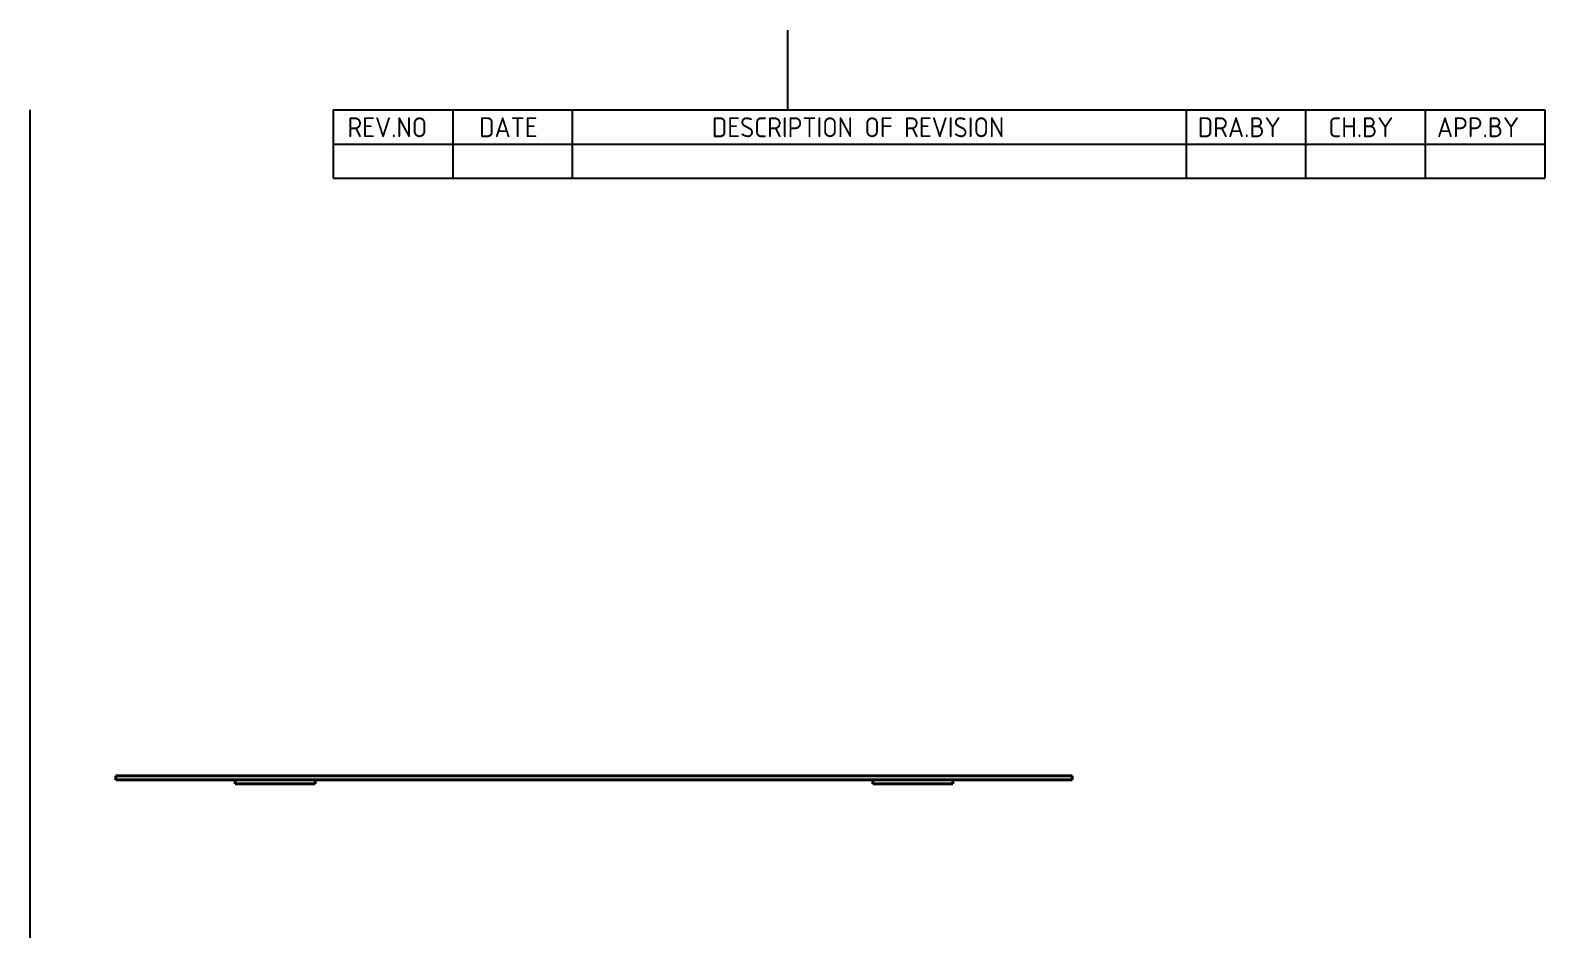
# Model space of a CAD drawing. Header units: millimetres. Extents: x 0 to 210, y 0 to 297.
# Drawn here: x 10 to 200, y 184.2 to 297 of the extents above; entities that cross this region are included whole.
import ezdxf

# ---------------------------------------------------------------- set-up
doc = ezdxf.new("R2010")
doc.units = ezdxf.units.MM
doc.layers.get('0').update_dxf_attribs({"color": 3, "lineweight": 25})
for name, color, linetype, lineweight in [('가시적인 것(ISO)', 3, 'Continuous', 40), ('경계(ISO)', 7, 'Continuous', 25), ('기호(ISO)', 5, 'Continuous', 25)]:
    doc.layers.add(name, color=color, linetype=linetype, lineweight=lineweight)
doc.styles.add('ISO ProportionalPSTEK', font='isocp.shx')

# ---------------------------------------------------------------- blocks, each defined once
blk = doc.blocks.new('경계 Default Border')
at = {"layer": '경계(ISO)', "flags": 128}
for points in [[(105, 297.0000076293945), (105, 287.0000076293945)], [(10, 10), (10, 287.0000076293945)]]:
    blk.add_lwpolyline(points, dxfattribs=at)
blk = doc.blocks.new('리비전 내역')
at = {"layer": '기호(ISO)'}
for p, q in [((48.00000000000001, 287.0000076293945), (200, 287.0000076293945)), ((48.00000000000001, 287.0000076293945), (48.00000000000001, 282.7200076293945)), ((63.00000000000001, 287.0000076293945), (63.00000000000001, 282.7200076293945)), ((78, 287.0000076293945), (78, 282.7200076293945)), ((155, 287.0000076293945), (155, 282.7200076293945)), ((170, 287.0000076293945), (170, 282.7200076293945)), ((185, 287.0000076293945), (185, 282.7200076293945)), ((200, 287.0000076293945), (200, 282.7200076293945)), ((48.00000000000001, 282.7200076293945), (200, 282.7200076293945)), ((48.00000000000001, 282.7200076293945), (48.00000000000001, 278.4400076293945)), ((63.00000000000001, 282.7200076293945), (63.00000000000001, 278.4400076293945)), ((78, 282.7200076293945), (78, 278.4400076293945)), ((155, 282.7200076293945), (155, 278.4400076293945)), ((170, 282.7200076293945), (170, 278.4400076293945)), ((185, 282.7200076293945), (185, 278.4400076293945)), ((200, 282.7200076293945), (200, 278.4400076293945)), ((48.00000000000001, 278.4400076293945), (200, 278.4400076293945))]:
    blk.add_line(p, q, dxfattribs=at)
at = {"layer": '기호(ISO)', "color": 2, "char_height": 2.5, "attachment_point": 7, "style": 'ISO ProportionalPSTEK'}
for s, insert in [('REV.NO', (49.7871163682308, 283.5831900503393)), ('DATE', (66.31423177283666, 283.5831900503393)), ('DESCRIPTION OF REVISION', (95.50702043336295, 283.5831900503393)), ('DRA.BY', (156.4757339553203, 283.5831900503393)), ('CH.BY', (172.8642915086116, 283.5831900503393)), ('APP.BY', (186.4777339604403, 283.5831900503393))]:
    blk.add_mtext(s, dxfattribs=dict(at, insert=insert))

msp = doc.modelspace()

# ---------------------------------------------------------------- linework, layer by layer
at = {"layer": '가시적인 것(ISO)'}
for p, q in [((20.72391116615564, 203.4610776666045), (20.72391116615564, 202.9610776666045)), ((140.7239111661556, 203.4610776666045), (20.72391116615563, 203.4610776666045)), ((140.7239111661556, 203.4610776666045), (140.7239111661556, 202.9610776666045)), ((20.72391116615564, 202.9610776666045), (140.7239111661556, 202.9610776666045)), ((35.72391116615564, 202.961077666602), (35.72391116615564, 202.461077666602)), ((35.72391116615564, 202.461077666602), (45.72391116615564, 202.461077666602)), ((45.72391116615564, 202.961077666602), (45.72391116615564, 202.461077666602)), ((115.7239111661557, 202.961077666602), (115.7239111661557, 202.461077666602)), ((115.7239111661557, 202.461077666602), (125.7239111661557, 202.461077666602)), ((125.7239111661557, 202.961077666602), (125.7239111661557, 202.461077666602))]:
    msp.add_line(p, q, dxfattribs=at)

# ---------------------------------------------------------------- block references
msp.add_blockref('경계 Default Border', (0, 0))
at = {"layer": '기호(ISO)'}
msp.add_blockref('리비전 내역', (0, 0), dxfattribs=at)

doc.saveas('drawing.dxf')
